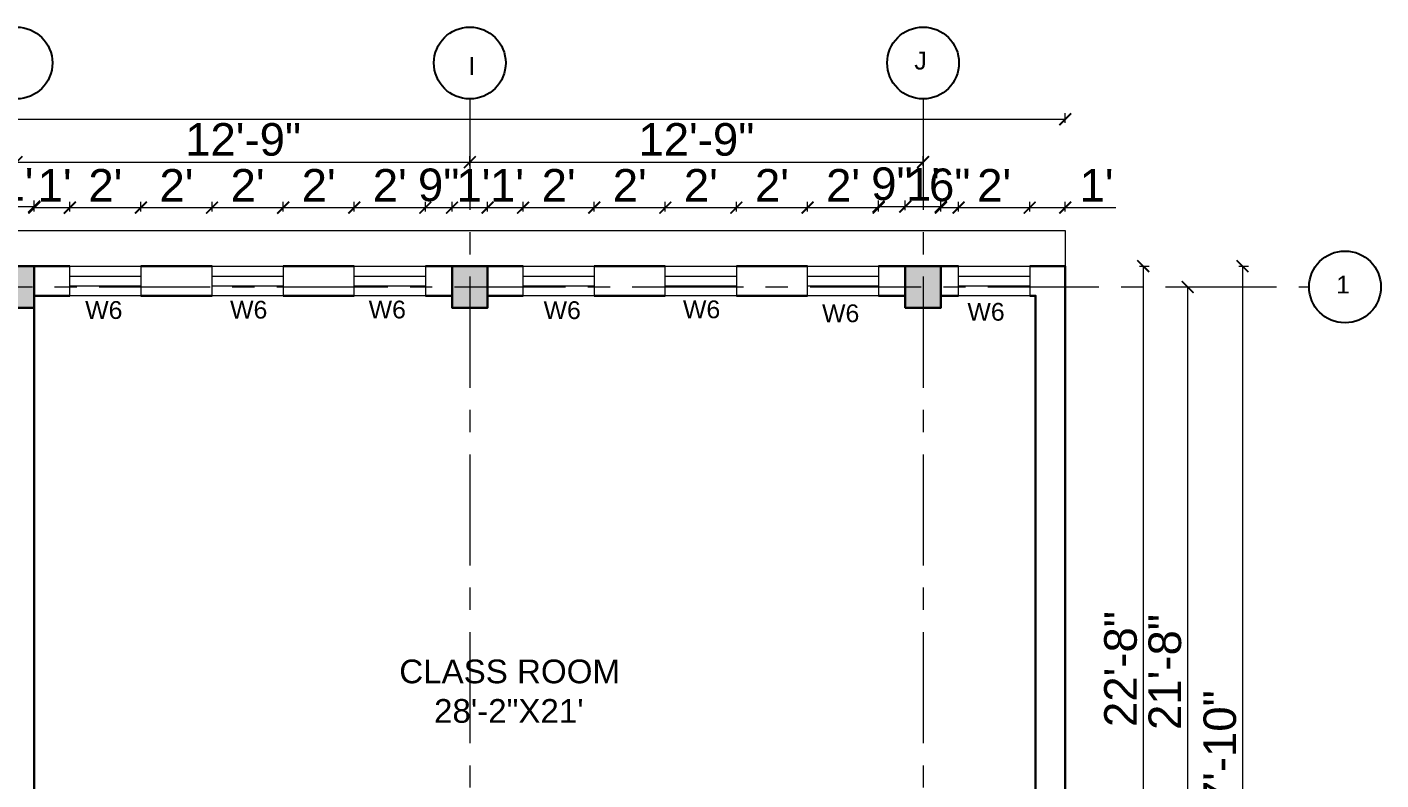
# Model space of a CAD drawing. Header units: inches. Extents: x -6800 to 96653, y -25814 to 17379.
# Drawn here: x 90948.2 to 91405.2, y -15792.8 to -15538.6 of the extents above; entities that cross this region are included whole.
import ezdxf

# ---------------------------------------------------------------- set-up
doc = ezdxf.new("R2010")
doc.units = ezdxf.units.IN
doc.header["$MEASUREMENT"] = 0
doc.header["$PDMODE"] = 34
doc.linetypes.add('CENTER', pattern=[2, 1.25, -0.25, 0.25, -0.25])
doc.layers.add('A-Windows', color=7, linetype='Continuous')
for name, color, linetype, lineweight in [('Cent line', 54, 'CENTER', 9), ('Column', 101, 'Continuous', 30), ('dimension', 50, 'Continuous', 20), ('dimension @ 1', 50, 'Continuous', 20), ('Wall', 90, 'Continuous', 30), ('Window', 140, 'Continuous', 13)]:
    doc.layers.add(name, color=color, linetype=linetype, lineweight=lineweight)
doc.styles.get("Standard").update_dxf_attribs({"font": 'arial.ttf'})
doc.dimstyles.get("Standard").update_dxf_attribs({"dimtxt": 7, "dimasz": 4, "dimexe": 2, "dimexo": 2, "dimgap": 2, "dimtad": 1, "dimdec": 0, "dimzin": 0, "dimdsep": 46, "dimlunit": 4, "dimtxsty": 'Standard', "dimblk": 'ARCHTICK', "dimcen": 0.25, "dimclrd": 256, "dimclre": 256, "dimclrt": 256, "dimadec": 0, "dimazin": 0, "dimtfac": 1, "dimtdec": 0, "dimtofl": 0, "dimtmove": 0, "dimatfit": 3, "dimfxl": 1, "dimfxlon": 1, "dimtolj": 1, "dimtzin": 0, "dimlwd": -1, "dimlwe": -1, "dimarcsym": 1})

# ---------------------------------------------------------------- blocks, each defined once
blk = doc.blocks.new('colarch')
at = {"layer": 'Column'}
h = blk.add_hatch(color=256, dxfattribs=at)
h.dxf.hatch_style = 1
h.paths.add_polyline_path([(-6740.22, 498.65), (-6728.22, 498.65), (-6728.22, 512.65), (-6740.22, 512.65)])
blk.add_lwpolyline([(-6740.22, 512.65), (-6728.22, 512.65), (-6728.22, 498.65), (-6740.22, 498.65)], close=True, dxfattribs=at)
blk = doc.blocks.new('_ArchTick')
at = {"color": 0, "linetype": 'ByBlock', "const_width": 0.15}
blk.add_lwpolyline([(-0.5, -0.5), (0.5, 0.5)], dxfattribs=at)
blk = doc.blocks.new('*D2287')
at = {"layer": 'Defpoints', "color": 0, "transparency": 16777216}
for p in [(90950.63, -15599.21), (90938.63, -15619.36), (90950.63, -15619.36)]:
    blk.add_point(p, dxfattribs=at)
at = {"layer": 'dimension', "transparency": 16777216}
for p, q in [((90938.63, -15600.46), (90938.63, -15597.21)), ((90938.63, -15599.21), (90950.63, -15599.21)), ((90950.63, -15600.46), (90950.63, -15597.21))]:
    blk.add_line(p, q, dxfattribs=at)
at = {"layer": 'dimension', "transparency": 16777216, "xscale": 4, "yscale": 4, "zscale": 4, "rotation": 180}
blk.add_blockref('_ArchTick', (90938.63, -15599.21), dxfattribs=at)
at = {"layer": 'dimension', "transparency": 16777216, "xscale": 4, "yscale": 4, "zscale": 4}
blk.add_blockref('_ArchTick', (90950.63, -15599.21), dxfattribs=at)
at = {"layer": 'dimension', "transparency": 16777216, "insert": (90944.63, -15591.69), "char_height": 11, "attachment_point": 5}
blk.add_mtext("\\A1;1'", dxfattribs=at)
blk = doc.blocks.new('*D2288')
at = {"layer": 'Defpoints', "color": 0, "transparency": 16777216}
for p in [(90962.63, -15599.59), (90950.63, -15619.36), (90962.63, -15619.36)]:
    blk.add_point(p, dxfattribs=at)
at = {"layer": 'dimension', "transparency": 16777216}
for p, q in [((90950.63, -15600.84), (90950.63, -15597.59)), ((90950.63, -15599.59), (90962.63, -15599.59)), ((90962.63, -15600.84), (90962.63, -15597.59))]:
    blk.add_line(p, q, dxfattribs=at)
at = {"layer": 'dimension', "transparency": 16777216, "xscale": 4, "yscale": 4, "zscale": 4, "rotation": 180}
blk.add_blockref('_ArchTick', (90950.63, -15599.59), dxfattribs=at)
at = {"layer": 'dimension', "transparency": 16777216, "xscale": 4, "yscale": 4, "zscale": 4}
blk.add_blockref('_ArchTick', (90962.63, -15599.59), dxfattribs=at)
at = {"layer": 'dimension', "transparency": 16777216, "insert": (90957.51, -15592.06), "char_height": 11, "attachment_point": 5}
blk.add_mtext("\\A1;1'", dxfattribs=at)
blk = doc.blocks.new('*D2289')
at = {"layer": 'Defpoints', "color": 0, "transparency": 16777216}
for p in [(90986.63, -15599.59), (90962.63, -15619.36), (90986.63, -15619.36)]:
    blk.add_point(p, dxfattribs=at)
at = {"layer": 'dimension', "transparency": 16777216}
for p, q in [((90962.63, -15600.84), (90962.63, -15597.59)), ((90962.63, -15599.59), (90986.63, -15599.59)), ((90986.63, -15600.84), (90986.63, -15597.59))]:
    blk.add_line(p, q, dxfattribs=at)
at = {"layer": 'dimension', "transparency": 16777216, "xscale": 4, "yscale": 4, "zscale": 4, "rotation": 180}
blk.add_blockref('_ArchTick', (90962.63, -15599.59), dxfattribs=at)
at = {"layer": 'dimension', "transparency": 16777216, "xscale": 4, "yscale": 4, "zscale": 4}
blk.add_blockref('_ArchTick', (90986.63, -15599.59), dxfattribs=at)
at = {"layer": 'dimension', "transparency": 16777216, "insert": (90974.63, -15592.06), "char_height": 11, "attachment_point": 5}
blk.add_mtext("\\A1;2'", dxfattribs=at)
blk = doc.blocks.new('*D2290')
at = {"layer": 'Defpoints', "color": 0, "transparency": 16777216}
for p in [(91010.63, -15599.59), (90986.63, -15619.36), (91010.63, -15619.36)]:
    blk.add_point(p, dxfattribs=at)
at = {"layer": 'dimension', "transparency": 16777216}
for p, q in [((90986.63, -15600.84), (90986.63, -15597.59)), ((90986.63, -15599.59), (91010.63, -15599.59)), ((91010.63, -15600.84), (91010.63, -15597.59))]:
    blk.add_line(p, q, dxfattribs=at)
at = {"layer": 'dimension', "transparency": 16777216, "xscale": 4, "yscale": 4, "zscale": 4, "rotation": 180}
blk.add_blockref('_ArchTick', (90986.63, -15599.59), dxfattribs=at)
at = {"layer": 'dimension', "transparency": 16777216, "xscale": 4, "yscale": 4, "zscale": 4}
blk.add_blockref('_ArchTick', (91010.63, -15599.59), dxfattribs=at)
at = {"layer": 'dimension', "transparency": 16777216, "insert": (90998.63, -15592.06), "char_height": 11, "attachment_point": 5}
blk.add_mtext("\\A1;2'", dxfattribs=at)
blk = doc.blocks.new('*D2291')
at = {"layer": 'Defpoints', "color": 0, "transparency": 16777216}
for p in [(91034.63, -15599.59), (91010.63, -15619.36), (91034.63, -15619.36)]:
    blk.add_point(p, dxfattribs=at)
at = {"layer": 'dimension', "transparency": 16777216}
for p, q in [((91010.63, -15600.84), (91010.63, -15597.59)), ((91010.63, -15599.59), (91034.63, -15599.59)), ((91034.63, -15600.84), (91034.63, -15597.59))]:
    blk.add_line(p, q, dxfattribs=at)
at = {"layer": 'dimension', "transparency": 16777216, "xscale": 4, "yscale": 4, "zscale": 4, "rotation": 180}
blk.add_blockref('_ArchTick', (91010.63, -15599.59), dxfattribs=at)
at = {"layer": 'dimension', "transparency": 16777216, "xscale": 4, "yscale": 4, "zscale": 4}
blk.add_blockref('_ArchTick', (91034.63, -15599.59), dxfattribs=at)
at = {"layer": 'dimension', "transparency": 16777216, "insert": (91022.63, -15592.06), "char_height": 11, "attachment_point": 5}
blk.add_mtext("\\A1;2'", dxfattribs=at)
blk = doc.blocks.new('*D2292')
at = {"layer": 'Defpoints', "color": 0, "transparency": 16777216}
for p in [(91058.63, -15599.59), (91034.63, -15619.36), (91058.63, -15619.36)]:
    blk.add_point(p, dxfattribs=at)
at = {"layer": 'dimension', "transparency": 16777216}
for p, q in [((91034.63, -15600.84), (91034.63, -15597.59)), ((91034.63, -15599.59), (91058.63, -15599.59)), ((91058.63, -15600.84), (91058.63, -15597.59))]:
    blk.add_line(p, q, dxfattribs=at)
at = {"layer": 'dimension', "transparency": 16777216, "xscale": 4, "yscale": 4, "zscale": 4, "rotation": 180}
blk.add_blockref('_ArchTick', (91034.63, -15599.59), dxfattribs=at)
at = {"layer": 'dimension', "transparency": 16777216, "xscale": 4, "yscale": 4, "zscale": 4}
blk.add_blockref('_ArchTick', (91058.63, -15599.59), dxfattribs=at)
at = {"layer": 'dimension', "transparency": 16777216, "insert": (91046.63, -15592.06), "char_height": 11, "attachment_point": 5}
blk.add_mtext("\\A1;2'", dxfattribs=at)
blk = doc.blocks.new('*D2293')
at = {"layer": 'Defpoints', "color": 0, "transparency": 16777216}
for p in [(91082.63, -15599.59), (91058.63, -15619.36), (91082.63, -15619.36)]:
    blk.add_point(p, dxfattribs=at)
at = {"layer": 'dimension', "transparency": 16777216}
for p, q in [((91058.63, -15600.84), (91058.63, -15597.59)), ((91058.63, -15599.59), (91082.63, -15599.59)), ((91082.63, -15600.84), (91082.63, -15597.59))]:
    blk.add_line(p, q, dxfattribs=at)
at = {"layer": 'dimension', "transparency": 16777216, "xscale": 4, "yscale": 4, "zscale": 4, "rotation": 180}
blk.add_blockref('_ArchTick', (91058.63, -15599.59), dxfattribs=at)
at = {"layer": 'dimension', "transparency": 16777216, "xscale": 4, "yscale": 4, "zscale": 4}
blk.add_blockref('_ArchTick', (91082.63, -15599.59), dxfattribs=at)
at = {"layer": 'dimension', "transparency": 16777216, "insert": (91070.63, -15592.06), "char_height": 11, "attachment_point": 5}
blk.add_mtext("\\A1;2'", dxfattribs=at)
blk = doc.blocks.new('*D2294')
at = {"layer": 'Defpoints', "color": 0, "transparency": 16777216}
for p in [(91091.63, -15599.59), (91082.63, -15619.36), (91091.63, -15619.36)]:
    blk.add_point(p, dxfattribs=at)
at = {"layer": 'dimension', "transparency": 16777216}
for p, q in [((91082.63, -15600.84), (91082.63, -15597.59)), ((91082.63, -15599.59), (91091.63, -15599.59)), ((91091.63, -15600.84), (91091.63, -15597.59))]:
    blk.add_line(p, q, dxfattribs=at)
at = {"layer": 'dimension', "transparency": 16777216, "xscale": 4, "yscale": 4, "zscale": 4, "rotation": 180}
blk.add_blockref('_ArchTick', (91082.63, -15599.59), dxfattribs=at)
at = {"layer": 'dimension', "transparency": 16777216, "xscale": 4, "yscale": 4, "zscale": 4}
blk.add_blockref('_ArchTick', (91091.63, -15599.59), dxfattribs=at)
at = {"layer": 'dimension', "transparency": 16777216, "insert": (91087.13, -15591.97), "char_height": 11, "attachment_point": 5}
blk.add_mtext('\\A1;9"', dxfattribs=at)
blk = doc.blocks.new('*D2295')
at = {"layer": 'Defpoints', "color": 0, "transparency": 16777216}
for p in [(91103.63, -15599.59), (91091.63, -15619.36), (91103.63, -15619.36)]:
    blk.add_point(p, dxfattribs=at)
at = {"layer": 'dimension', "transparency": 16777216}
for p, q in [((91091.63, -15600.84), (91091.63, -15597.59)), ((91091.63, -15599.59), (91103.63, -15599.59)), ((91103.63, -15600.84), (91103.63, -15597.59))]:
    blk.add_line(p, q, dxfattribs=at)
at = {"layer": 'dimension', "transparency": 16777216, "xscale": 4, "yscale": 4, "zscale": 4, "rotation": 180}
blk.add_blockref('_ArchTick', (91091.63, -15599.59), dxfattribs=at)
at = {"layer": 'dimension', "transparency": 16777216, "xscale": 4, "yscale": 4, "zscale": 4}
blk.add_blockref('_ArchTick', (91103.63, -15599.59), dxfattribs=at)
at = {"layer": 'dimension', "transparency": 16777216, "insert": (91098.86, -15592.06), "char_height": 11, "attachment_point": 5}
blk.add_mtext("\\A1;1'", dxfattribs=at)
blk = doc.blocks.new('*D2296')
at = {"layer": 'Defpoints', "color": 0, "transparency": 16777216}
for p in [(91115.63, -15599.59), (91103.63, -15619.36), (91115.63, -15619.36)]:
    blk.add_point(p, dxfattribs=at)
at = {"layer": 'dimension', "transparency": 16777216}
for p, q in [((91103.63, -15600.84), (91103.63, -15597.59)), ((91103.63, -15599.59), (91115.63, -15599.59)), ((91115.63, -15600.84), (91115.63, -15597.59))]:
    blk.add_line(p, q, dxfattribs=at)
at = {"layer": 'dimension', "transparency": 16777216, "xscale": 4, "yscale": 4, "zscale": 4, "rotation": 180}
blk.add_blockref('_ArchTick', (91103.63, -15599.59), dxfattribs=at)
at = {"layer": 'dimension', "transparency": 16777216, "xscale": 4, "yscale": 4, "zscale": 4}
blk.add_blockref('_ArchTick', (91115.63, -15599.59), dxfattribs=at)
at = {"layer": 'dimension', "transparency": 16777216, "insert": (91110.22, -15592.06), "char_height": 11, "attachment_point": 5}
blk.add_mtext("\\A1;1'", dxfattribs=at)
blk = doc.blocks.new('*D2297')
at = {"layer": 'Defpoints', "color": 0, "transparency": 16777216}
for p in [(91139.63, -15599.59), (91115.63, -15619.36), (91139.63, -15619.36)]:
    blk.add_point(p, dxfattribs=at)
at = {"layer": 'dimension', "transparency": 16777216}
for p, q in [((91115.63, -15600.84), (91115.63, -15597.59)), ((91115.63, -15599.59), (91139.63, -15599.59)), ((91139.63, -15600.84), (91139.63, -15597.59))]:
    blk.add_line(p, q, dxfattribs=at)
at = {"layer": 'dimension', "transparency": 16777216, "xscale": 4, "yscale": 4, "zscale": 4, "rotation": 180}
blk.add_blockref('_ArchTick', (91115.63, -15599.59), dxfattribs=at)
at = {"layer": 'dimension', "transparency": 16777216, "xscale": 4, "yscale": 4, "zscale": 4}
blk.add_blockref('_ArchTick', (91139.63, -15599.59), dxfattribs=at)
at = {"layer": 'dimension', "transparency": 16777216, "insert": (91127.63, -15592.06), "char_height": 11, "attachment_point": 5}
blk.add_mtext("\\A1;2'", dxfattribs=at)
blk = doc.blocks.new('*D2298')
at = {"layer": 'Defpoints', "color": 0, "transparency": 16777216}
for p in [(91163.63, -15599.59), (91139.63, -15619.36), (91163.63, -15619.36)]:
    blk.add_point(p, dxfattribs=at)
at = {"layer": 'dimension', "transparency": 16777216}
for p, q in [((91139.63, -15600.84), (91139.63, -15597.59)), ((91139.63, -15599.59), (91163.63, -15599.59)), ((91163.63, -15600.84), (91163.63, -15597.59))]:
    blk.add_line(p, q, dxfattribs=at)
at = {"layer": 'dimension', "transparency": 16777216, "xscale": 4, "yscale": 4, "zscale": 4, "rotation": 180}
blk.add_blockref('_ArchTick', (91139.63, -15599.59), dxfattribs=at)
at = {"layer": 'dimension', "transparency": 16777216, "xscale": 4, "yscale": 4, "zscale": 4}
blk.add_blockref('_ArchTick', (91163.63, -15599.59), dxfattribs=at)
at = {"layer": 'dimension', "transparency": 16777216, "insert": (91151.63, -15592.06), "char_height": 11, "attachment_point": 5}
blk.add_mtext("\\A1;2'", dxfattribs=at)
blk = doc.blocks.new('*D2299')
at = {"layer": 'Defpoints', "color": 0, "transparency": 16777216}
for p in [(91187.63, -15599.59), (91163.63, -15619.36), (91187.63, -15619.36)]:
    blk.add_point(p, dxfattribs=at)
at = {"layer": 'dimension', "transparency": 16777216}
for p, q in [((91163.63, -15600.84), (91163.63, -15597.59)), ((91163.63, -15599.59), (91187.63, -15599.59)), ((91187.63, -15600.84), (91187.63, -15597.59))]:
    blk.add_line(p, q, dxfattribs=at)
at = {"layer": 'dimension', "transparency": 16777216, "xscale": 4, "yscale": 4, "zscale": 4, "rotation": 180}
blk.add_blockref('_ArchTick', (91163.63, -15599.59), dxfattribs=at)
at = {"layer": 'dimension', "transparency": 16777216, "xscale": 4, "yscale": 4, "zscale": 4}
blk.add_blockref('_ArchTick', (91187.63, -15599.59), dxfattribs=at)
at = {"layer": 'dimension', "transparency": 16777216, "insert": (91175.63, -15592.06), "char_height": 11, "attachment_point": 5}
blk.add_mtext("\\A1;2'", dxfattribs=at)
blk = doc.blocks.new('*D2300')
at = {"layer": 'Defpoints', "color": 0, "transparency": 16777216}
for p in [(91211.63, -15599.59), (91187.63, -15619.36), (91211.63, -15619.36)]:
    blk.add_point(p, dxfattribs=at)
at = {"layer": 'dimension', "transparency": 16777216}
for p, q in [((91187.63, -15600.84), (91187.63, -15597.59)), ((91187.63, -15599.59), (91211.63, -15599.59)), ((91211.63, -15600.84), (91211.63, -15597.59))]:
    blk.add_line(p, q, dxfattribs=at)
at = {"layer": 'dimension', "transparency": 16777216, "xscale": 4, "yscale": 4, "zscale": 4, "rotation": 180}
blk.add_blockref('_ArchTick', (91187.63, -15599.59), dxfattribs=at)
at = {"layer": 'dimension', "transparency": 16777216, "xscale": 4, "yscale": 4, "zscale": 4}
blk.add_blockref('_ArchTick', (91211.63, -15599.59), dxfattribs=at)
at = {"layer": 'dimension', "transparency": 16777216, "insert": (91199.63, -15592.06), "char_height": 11, "attachment_point": 5}
blk.add_mtext("\\A1;2'", dxfattribs=at)
blk = doc.blocks.new('*D2301')
at = {"layer": 'Defpoints', "color": 0, "transparency": 16777216}
for p in [(91235.63, -15599.59), (91211.63, -15619.36), (91235.63, -15619.36)]:
    blk.add_point(p, dxfattribs=at)
at = {"layer": 'dimension', "transparency": 16777216}
for p, q in [((91211.63, -15600.84), (91211.63, -15597.59)), ((91211.63, -15599.59), (91235.63, -15599.59)), ((91235.63, -15600.84), (91235.63, -15597.59))]:
    blk.add_line(p, q, dxfattribs=at)
at = {"layer": 'dimension', "transparency": 16777216, "xscale": 4, "yscale": 4, "zscale": 4, "rotation": 180}
blk.add_blockref('_ArchTick', (91211.63, -15599.59), dxfattribs=at)
at = {"layer": 'dimension', "transparency": 16777216, "xscale": 4, "yscale": 4, "zscale": 4}
blk.add_blockref('_ArchTick', (91235.63, -15599.59), dxfattribs=at)
at = {"layer": 'dimension', "transparency": 16777216, "insert": (91223.63, -15592.06), "char_height": 11, "attachment_point": 5}
blk.add_mtext("\\A1;2'", dxfattribs=at)
blk = doc.blocks.new('*D2302')
at = {"layer": 'Defpoints', "color": 0, "transparency": 16777216}
for p in [(91244.63, -15599.21), (91235.63, -15619.36), (91244.63, -15619.36)]:
    blk.add_point(p, dxfattribs=at)
at = {"layer": 'dimension', "transparency": 16777216}
for p, q in [((91235.63, -15600.46), (91235.63, -15597.21)), ((91235.63, -15599.21), (91244.63, -15599.21)), ((91244.63, -15600.46), (91244.63, -15597.21))]:
    blk.add_line(p, q, dxfattribs=at)
at = {"layer": 'dimension', "transparency": 16777216, "xscale": 4, "yscale": 4, "zscale": 4, "rotation": 180}
blk.add_blockref('_ArchTick', (91235.63, -15599.21), dxfattribs=at)
at = {"layer": 'dimension', "transparency": 16777216, "xscale": 4, "yscale": 4, "zscale": 4}
blk.add_blockref('_ArchTick', (91244.63, -15599.21), dxfattribs=at)
at = {"layer": 'dimension', "transparency": 16777216, "insert": (91240.13, -15591.59), "char_height": 11, "attachment_point": 5}
blk.add_mtext('\\A1;9"', dxfattribs=at)
blk = doc.blocks.new('*D2303')
at = {"layer": 'Defpoints', "color": 0, "transparency": 16777216}
for p in [(91256.63, -15599.21), (91244.63, -15619.36), (91256.63, -15619.36)]:
    blk.add_point(p, dxfattribs=at)
at = {"layer": 'dimension', "transparency": 16777216}
for p, q in [((91244.63, -15600.46), (91244.63, -15597.21)), ((91244.63, -15599.21), (91256.63, -15599.21)), ((91256.63, -15600.46), (91256.63, -15597.21))]:
    blk.add_line(p, q, dxfattribs=at)
at = {"layer": 'dimension', "transparency": 16777216, "xscale": 4, "yscale": 4, "zscale": 4, "rotation": 180}
blk.add_blockref('_ArchTick', (91244.63, -15599.21), dxfattribs=at)
at = {"layer": 'dimension', "transparency": 16777216, "xscale": 4, "yscale": 4, "zscale": 4}
blk.add_blockref('_ArchTick', (91256.63, -15599.21), dxfattribs=at)
at = {"layer": 'dimension', "transparency": 16777216, "insert": (91250.63, -15591.69), "char_height": 11, "attachment_point": 5}
blk.add_mtext("\\A1;1'", dxfattribs=at)
blk = doc.blocks.new('*D2304')
at = {"layer": 'Defpoints', "color": 0, "transparency": 16777216}
for p in [(91262.63, -15599.59), (91256.63, -15619.36), (91262.63, -15619.36)]:
    blk.add_point(p, dxfattribs=at)
at = {"layer": 'dimension', "transparency": 16777216}
for p, q in [((91256.63, -15600.84), (91256.63, -15597.59)), ((91256.63, -15599.59), (91262.63, -15599.59)), ((91262.63, -15600.84), (91262.63, -15597.59))]:
    blk.add_line(p, q, dxfattribs=at)
at = {"layer": 'dimension', "transparency": 16777216, "xscale": 4, "yscale": 4, "zscale": 4, "rotation": 180}
blk.add_blockref('_ArchTick', (91256.63, -15599.59), dxfattribs=at)
at = {"layer": 'dimension', "transparency": 16777216, "xscale": 4, "yscale": 4, "zscale": 4}
blk.add_blockref('_ArchTick', (91262.63, -15599.59), dxfattribs=at)
at = {"layer": 'dimension', "transparency": 16777216, "insert": (91259.63, -15591.97), "char_height": 11, "attachment_point": 5}
blk.add_mtext('\\A1;6"', dxfattribs=at)
blk = doc.blocks.new('*D2305')
at = {"layer": 'Defpoints', "color": 0, "transparency": 16777216}
for p in [(91286.63, -15599.59), (91262.63, -15619.36), (91286.63, -15619.36)]:
    blk.add_point(p, dxfattribs=at)
at = {"layer": 'dimension', "transparency": 16777216}
for p, q in [((91262.63, -15600.84), (91262.63, -15597.59)), ((91262.63, -15599.59), (91286.63, -15599.59)), ((91286.63, -15600.84), (91286.63, -15597.59))]:
    blk.add_line(p, q, dxfattribs=at)
at = {"layer": 'dimension', "transparency": 16777216, "xscale": 4, "yscale": 4, "zscale": 4, "rotation": 180}
blk.add_blockref('_ArchTick', (91262.63, -15599.59), dxfattribs=at)
at = {"layer": 'dimension', "transparency": 16777216, "xscale": 4, "yscale": 4, "zscale": 4}
blk.add_blockref('_ArchTick', (91286.63, -15599.59), dxfattribs=at)
at = {"layer": 'dimension', "transparency": 16777216, "insert": (91274.63, -15592.06), "char_height": 11, "attachment_point": 5}
blk.add_mtext("\\A1;2'", dxfattribs=at)
blk = doc.blocks.new('*D2306')
at = {"layer": 'Defpoints', "color": 0, "transparency": 16777216}
for p in [(91298.63, -15599.59), (91286.63, -15619.36), (91298.63, -15619.36)]:
    blk.add_point(p, dxfattribs=at)
at = {"layer": 'dimension', "transparency": 16777216}
for p, q in [((91286.63, -15600.84), (91286.63, -15597.59)), ((91286.63, -15599.59), (91298.63, -15599.59)), ((91298.63, -15600.84), (91298.63, -15597.59)), ((91298.63, -15599.59), (91315.72, -15599.59))]:
    blk.add_line(p, q, dxfattribs=at)
at = {"layer": 'dimension', "transparency": 16777216, "xscale": 4, "yscale": 4, "zscale": 4, "rotation": 180}
blk.add_blockref('_ArchTick', (91286.63, -15599.59), dxfattribs=at)
at = {"layer": 'dimension', "transparency": 16777216, "xscale": 4, "yscale": 4, "zscale": 4}
blk.add_blockref('_ArchTick', (91298.63, -15599.59), dxfattribs=at)
at = {"layer": 'dimension', "transparency": 16777216, "insert": (91309.18, -15592.06), "char_height": 11, "attachment_point": 5}
blk.add_mtext("\\A1;1'", dxfattribs=at)
blk = doc.blocks.new('*D2314')
at = {"layer": 'Defpoints', "color": 0, "transparency": 16777216}
for p in [(91097.63, -15584.24), (90944.63, -15626.36), (91097.63, -15626.36)]:
    blk.add_point(p, dxfattribs=at)
at = {"layer": 'dimension', "transparency": 16777216}
for p, q in [((90944.63, -15585.49), (90944.63, -15582.24)), ((91097.63, -15585.49), (91097.63, -15582.24)), ((90944.63, -15584.24), (91097.63, -15584.24))]:
    blk.add_line(p, q, dxfattribs=at)
at = {"layer": 'dimension', "transparency": 16777216, "xscale": 4, "yscale": 4, "zscale": 4, "rotation": 180}
blk.add_blockref('_ArchTick', (90944.63, -15584.24), dxfattribs=at)
at = {"layer": 'dimension', "transparency": 16777216, "xscale": 4, "yscale": 4, "zscale": 4}
blk.add_blockref('_ArchTick', (91097.63, -15584.24), dxfattribs=at)
at = {"layer": 'dimension', "transparency": 16777216, "insert": (91021.13, -15576.63), "char_height": 11, "attachment_point": 5}
blk.add_mtext('\\A1;12\'-9"', dxfattribs=at)
blk = doc.blocks.new('*D2315')
at = {"layer": 'Defpoints', "color": 0, "transparency": 16777216}
for p in [(91250.63, -15584.24), (91097.63, -15626.36), (91250.63, -15626.36)]:
    blk.add_point(p, dxfattribs=at)
at = {"layer": 'dimension', "transparency": 16777216}
for p, q in [((91097.63, -15585.49), (91097.63, -15582.24)), ((91250.63, -15585.49), (91250.63, -15582.24)), ((91097.63, -15584.24), (91250.63, -15584.24))]:
    blk.add_line(p, q, dxfattribs=at)
at = {"layer": 'dimension', "transparency": 16777216, "xscale": 4, "yscale": 4, "zscale": 4, "rotation": 180}
blk.add_blockref('_ArchTick', (91097.63, -15584.24), dxfattribs=at)
at = {"layer": 'dimension', "transparency": 16777216, "xscale": 4, "yscale": 4, "zscale": 4}
blk.add_blockref('_ArchTick', (91250.63, -15584.24), dxfattribs=at)
at = {"layer": 'dimension', "transparency": 16777216, "insert": (91174.13, -15576.63), "char_height": 11, "attachment_point": 5}
blk.add_mtext('\\A1;12\'-9"', dxfattribs=at)
blk = doc.blocks.new('*D2316')
at = {"layer": 'Defpoints', "color": 0, "transparency": 16777216}
for p in [(91298.63, -15569.73), (90061.63, -15607.36), (91298.63, -15619.36)]:
    blk.add_point(p, dxfattribs=at)
at = {"layer": 'dimension', "transparency": 16777216}
for p, q in [((90061.63, -15570.98), (90061.63, -15567.73)), ((91298.63, -15570.98), (91298.63, -15567.73)), ((90061.63, -15569.73), (91298.63, -15569.73))]:
    blk.add_line(p, q, dxfattribs=at)
at = {"layer": 'dimension', "transparency": 16777216, "xscale": 4, "yscale": 4, "zscale": 4, "rotation": 180}
blk.add_blockref('_ArchTick', (90061.63, -15569.73), dxfattribs=at)
at = {"layer": 'dimension', "transparency": 16777216, "xscale": 4, "yscale": 4, "zscale": 4}
blk.add_blockref('_ArchTick', (91298.63, -15569.73), dxfattribs=at)
at = {"layer": 'dimension', "transparency": 16777216, "insert": (90680.13, -15562.11), "char_height": 11, "attachment_point": 5}
blk.add_mtext('\\A1;103\'-1"', dxfattribs=at)
blk = doc.blocks.new('*D2369')
at = {"layer": 'Defpoints', "color": 0, "transparency": 16777216}
for p in [(91298.63, -15619.36), (91298.63, -15891.36), (91324.96, -15891.36)]:
    blk.add_point(p, dxfattribs=at)
at = {"layer": 'dimension', "transparency": 16777216}
for p, q in [((91323.71, -15619.36), (91326.96, -15619.36)), ((91324.96, -15619.36), (91324.96, -15891.36)), ((91323.71, -15891.36), (91326.96, -15891.36))]:
    blk.add_line(p, q, dxfattribs=at)
at = {"layer": 'dimension', "transparency": 16777216, "xscale": 4, "yscale": 4, "zscale": 4}
for p, rotation in [((91324.96, -15619.36), 90), ((91324.96, -15891.36), 270)]:
    blk.add_blockref('_ArchTick', p, dxfattribs=dict(at, rotation=rotation))
at = {"layer": 'dimension', "transparency": 16777216, "insert": (91317.34, -15755.36), "char_height": 11, "attachment_point": 5, "rotation": 90}
blk.add_mtext('\\A1;22\'-8"', dxfattribs=at)
blk = doc.blocks.new('*D2371')
at = {"layer": 'Defpoints', "color": 0, "transparency": 16777216}
for p in [(91250.63, -15626.36), (91250.63, -15886.36), (91339.92, -15886.36)]:
    blk.add_point(p, dxfattribs=at)
at = {"layer": 'dimension', "transparency": 16777216}
for p, q in [((91338.67, -15626.36), (91341.92, -15626.36)), ((91339.92, -15626.36), (91339.92, -15886.36)), ((91338.67, -15886.36), (91341.92, -15886.36))]:
    blk.add_line(p, q, dxfattribs=at)
at = {"layer": 'dimension', "transparency": 16777216, "xscale": 4, "yscale": 4, "zscale": 4}
for p, rotation in [((91339.92, -15626.36), 90), ((91339.92, -15886.36), 270)]:
    blk.add_blockref('_ArchTick', p, dxfattribs=dict(at, rotation=rotation))
at = {"layer": 'dimension', "transparency": 16777216, "insert": (91332.3, -15756.36), "char_height": 11, "attachment_point": 5, "rotation": 90}
blk.add_mtext('\\A1;21\'-8"', dxfattribs=at)
blk = doc.blocks.new('*D2372')
at = {"layer": 'Defpoints', "color": 0, "transparency": 16777216}
for p in [(91298.63, -15619.36), (91298.63, -15953.36), (91358.47, -15953.36)]:
    blk.add_point(p, dxfattribs=at)
at = {"layer": 'dimension', "transparency": 16777216}
for p, q in [((91357.22, -15619.36), (91360.47, -15619.36)), ((91358.47, -15619.36), (91358.47, -15953.36)), ((91357.22, -15953.36), (91360.47, -15953.36))]:
    blk.add_line(p, q, dxfattribs=at)
at = {"layer": 'dimension', "transparency": 16777216, "xscale": 4, "yscale": 4, "zscale": 4}
for p, rotation in [((91358.47, -15619.36), 90), ((91358.47, -15953.36), 270)]:
    blk.add_blockref('_ArchTick', p, dxfattribs=dict(at, rotation=rotation))
at = {"layer": 'dimension', "transparency": 16777216, "insert": (91350.85, -15786.36), "char_height": 11, "attachment_point": 5, "rotation": 90}
blk.add_mtext('\\A1;27\'-10"', dxfattribs=at)

msp = doc.modelspace()

# ---------------------------------------------------------------- linework, layer by layer
at = {"transparency": 33554651}
for centre in [(90944.63, -15550.75), (91097.63, -15550.75), (91250.63, -15550.75), (91393.05, -15626.36)]:
    msp.add_circle(centre, 12.12, dxfattribs=at)
at = {"layer": 'Cent line', "ltscale": 30, "transparency": 33554643}
for p, q in [((91097.63, -15562.88), (91097.63, -16046.98)), ((91250.63, -15562.88), (91250.63, -16046.98)), ((90012.48, -15626.36), (91380.93, -15626.36))]:
    msp.add_line(p, q, dxfattribs=at)
at = {"layer": 'dimension', "transparency": 33554651}
msp.add_lwpolyline([(90061.63, -15607.36), (91298.63, -15607.36), (91298.63, -15953.36), (90061.63, -15953.36)], close=True, dxfattribs=at)
at = {"layer": 'Wall', "transparency": 33554651}
for p, q in [((90950.63, -15619.36), (90962.63, -15619.36)), ((90986.63, -15619.36), (91010.63, -15619.36)), ((91034.63, -15619.36), (91058.63, -15619.36)), ((91082.63, -15619.36), (91091.63, -15619.36)), ((91103.63, -15619.36), (91115.63, -15619.36)), ((91139.63, -15619.36), (91163.63, -15619.36)), ((91187.63, -15619.36), (91211.63, -15619.36)), ((91235.63, -15619.36), (91244.63, -15619.36)), ((91256.63, -15619.36), (91262.63, -15619.36)), ((90950.63, -15629.36), (90962.63, -15629.36)), ((90986.63, -15629.36), (91010.63, -15629.36)), ((91034.63, -15629.36), (91058.63, -15629.36)), ((91082.63, -15629.36), (91091.63, -15629.36)), ((91103.63, -15629.36), (91115.63, -15629.36)), ((91139.63, -15629.36), (91163.63, -15629.36)), ((91187.63, -15629.36), (91211.63, -15629.36)), ((91235.63, -15629.36), (91244.63, -15629.36)), ((91256.63, -15629.36), (91262.63, -15629.36)), ((90950.63, -15879.36), (90950.63, -15633.36))]:
    msp.add_line(p, q, dxfattribs=at)
for points in [[(91286.63, -15619.36), (91298.63, -15619.36), (91298.63, -15953.36), (90061.63, -15953.36), (90061.63, -15607.36), (90079.63, -15607.36)], [(91286.63, -15629.36), (91288.63, -15629.36), (91288.63, -15881.36), (91256.63, -15881.36)]]:
    msp.add_lwpolyline(points, dxfattribs=at)
at = {"layer": 'Window', "transparency": 33554651}
for p, q in [((90962.63, -15622.7), (90986.63, -15622.7)), ((91010.63, -15622.7), (91034.63, -15622.7)), ((91058.63, -15622.7), (91082.63, -15622.7)), ((91115.63, -15622.7), (91139.63, -15622.7)), ((91163.63, -15622.7), (91187.63, -15622.7)), ((91211.63, -15622.7), (91235.63, -15622.7)), ((91262.63, -15622.7), (91286.63, -15622.7)), ((90962.63, -15626.03), (90986.63, -15626.03)), ((91010.63, -15626.03), (91034.63, -15626.03)), ((91058.63, -15626.03), (91082.63, -15626.03)), ((91115.63, -15626.03), (91139.63, -15626.03)), ((91163.63, -15626.03), (91187.63, -15626.03)), ((91211.63, -15626.03), (91235.63, -15626.03)), ((91262.63, -15626.03), (91286.63, -15626.03))]:
    msp.add_line(p, q, dxfattribs=at)
for points in [[(90962.63, -15619.36), (90986.63, -15619.36), (90986.63, -15629.36), (90962.63, -15629.36)], [(91010.63, -15619.36), (91034.63, -15619.36), (91034.63, -15629.36), (91010.63, -15629.36)], [(91058.63, -15619.36), (91082.63, -15619.36), (91082.63, -15629.36), (91058.63, -15629.36)], [(91115.63, -15619.36), (91139.63, -15619.36), (91139.63, -15629.36), (91115.63, -15629.36)], [(91163.63, -15619.36), (91187.63, -15619.36), (91187.63, -15629.36), (91163.63, -15629.36)], [(91211.63, -15619.36), (91235.63, -15619.36), (91235.63, -15629.36), (91211.63, -15629.36)], [(91262.63, -15619.36), (91286.63, -15619.36), (91286.63, -15629.36), (91262.63, -15629.36)]]:
    msp.add_lwpolyline(points, close=True, dxfattribs=at)

# ---------------------------------------------------------------- block references
at = {"layer": 'Wall', "transparency": 33554651}
for p in [(97678.85, -16132.02), (97831.85, -16132.02), (97984.85, -16132.02)]:
    msp.add_blockref('colarch', p, dxfattribs=at)

# ---------------------------------------------------------------- texts
at = {"transparency": 33554651, "char_height": 6, "attachment_point": 1}
for s, insert in [('I', (91097.11, -15548.78)), ('J', (91247.68, -15546.96)), ('1', (91390.09, -15622.57))]:
    msp.add_mtext_dynamic_manual_height_columns(s, width=837.6015, gutter_width=65.57, heights=[0], dxfattribs=dict(at, insert=insert))
at = {"transparency": 33554651, "char_height": 6, "width": 837.6015, "attachment_point": 1}
for insert in [(90967.82, -15631.16), (91016.73, -15631.05), (91063.5, -15630.99), (91122.55, -15631.2), (91169.6, -15630.93), (91216.54, -15632.26), (91265.6, -15631.75)]:
    msp.add_mtext('W6', dxfattribs=dict(at, insert=insert))
at = {"layer": 'A-Windows', "ltscale": 10, "transparency": 33554687, "insert": (90691.59, -15752.17), "char_height": 8, "attachment_point": 1}
msp.add_mtext_dynamic_manual_height_columns('\\pi382.2414;CLASS ROOM\\P\\pi393.98219;28\'-2"X21\'', width=837.6015, gutter_width=65.57, heights=[0], dxfattribs=at)

# ---------------------------------------------------------------- dimensions: what is measured, and where the dimension line sits
at = {"layer": 'dimension @ 1', "transparency": 33554651}
for base, p1, p2, picture, middle in [((91298.63, -15569.73), (90061.63, -15607.36), (91298.63, -15619.36), '*D2316', (90680.13, -15562.11)), ((91097.63, -15584.24), (90944.63, -15626.36), (91097.63, -15626.36), '*D2314', (91021.13, -15576.63)), ((91250.63, -15584.24), (91097.63, -15626.36), (91250.63, -15626.36), '*D2315', (91174.13, -15576.63)), ((90986.63, -15599.59), (90962.63, -15619.36), (90986.63, -15619.36), '*D2289', (90974.63, -15592.06)), ((91010.63, -15599.59), (90986.63, -15619.36), (91010.63, -15619.36), '*D2290', (90998.63, -15592.06)), ((91034.63, -15599.59), (91010.63, -15619.36), (91034.63, -15619.36), '*D2291', (91022.63, -15592.06)), ((91058.63, -15599.59), (91034.63, -15619.36), (91058.63, -15619.36), '*D2292', (91046.63, -15592.06)), ((91082.63, -15599.59), (91058.63, -15619.36), (91082.63, -15619.36), '*D2293', (91070.63, -15592.06)), ((91139.63, -15599.59), (91115.63, -15619.36), (91139.63, -15619.36), '*D2297', (91127.63, -15592.06)), ((91163.63, -15599.59), (91139.63, -15619.36), (91163.63, -15619.36), '*D2298', (91151.63, -15592.06)), ((91187.63, -15599.59), (91163.63, -15619.36), (91187.63, -15619.36), '*D2299', (91175.63, -15592.06)), ((91211.63, -15599.59), (91187.63, -15619.36), (91211.63, -15619.36), '*D2300', (91199.63, -15592.06)), ((91235.63, -15599.59), (91211.63, -15619.36), (91235.63, -15619.36), '*D2301', (91223.63, -15592.06)), ((91286.63, -15599.59), (91262.63, -15619.36), (91286.63, -15619.36), '*D2305', (91274.63, -15592.06)), ((91298.63, -15599.59), (91286.63, -15619.36), (91298.63, -15619.36), '*D2306', (91309.18, -15592.06))]:
    dim = msp.add_linear_dim(base=base, p1=p1, p2=p2, dimstyle='Standard', override={"dimscale": 1, "dimtxt": 11, "dimtix": 0, "dimtofl": 0, "dimtmove": 0, "dimatfit": 3, "dimfxl": 1.25}, dxfattribs=at)
    dim.commit()
    dim.dimension.update_dxf_attribs({"geometry": picture, "text_midpoint": middle})
for base, p1, p2, picture, middle in [((90950.63, -15599.21), (90938.63, -15619.36), (90950.63, -15619.36), '*D2287', (90944.63, -15599.21)), ((90962.63, -15599.59), (90950.63, -15619.36), (90962.63, -15619.36), '*D2288', (90957.51, -15599.59)), ((91091.63, -15599.59), (91082.63, -15619.36), (91091.63, -15619.36), '*D2294', (91087.13, -15599.59)), ((91103.63, -15599.59), (91091.63, -15619.36), (91103.63, -15619.36), '*D2295', (91098.86, -15599.59)), ((91115.63, -15599.59), (91103.63, -15619.36), (91115.63, -15619.36), '*D2296', (91110.22, -15599.59)), ((91244.63, -15599.21), (91235.63, -15619.36), (91244.63, -15619.36), '*D2302', (91240.13, -15599.21)), ((91256.63, -15599.21), (91244.63, -15619.36), (91256.63, -15619.36), '*D2303', (91250.63, -15599.21)), ((91262.63, -15599.59), (91256.63, -15619.36), (91262.63, -15619.36), '*D2304', (91259.63, -15599.59))]:
    dim = msp.add_linear_dim(base=base, p1=p1, p2=p2, dimstyle='Standard', override={"dimscale": 1, "dimtxt": 11, "dimtix": 0, "dimtofl": 0, "dimtmove": 0, "dimatfit": 3, "dimfxl": 1.25}, dxfattribs=at)
    dim.commit()
    dim.dimension.update_dxf_attribs({"geometry": picture, "text_midpoint": middle, "dimtype": 160})
for base, p1, p2, picture, middle in [((91324.96, -15891.36), (91298.63, -15619.36), (91298.63, -15891.36), '*D2369', (91317.34, -15755.36)), ((91358.47, -15953.36), (91298.63, -15619.36), (91298.63, -15953.36), '*D2372', (91350.85, -15786.36)), ((91339.92, -15886.36), (91250.63, -15626.36), (91250.63, -15886.36), '*D2371', (91332.3, -15756.36))]:
    dim = msp.add_linear_dim(base=base, p1=p1, p2=p2, angle=90, dimstyle='Standard', override={"dimscale": 1, "dimtxt": 11, "dimtix": 0, "dimtofl": 0, "dimtmove": 0, "dimatfit": 3, "dimfxl": 1.25}, dxfattribs=at)
    dim.commit()
    dim.dimension.update_dxf_attribs({"geometry": picture, "text_midpoint": middle})

doc.saveas('drawing.dxf')
